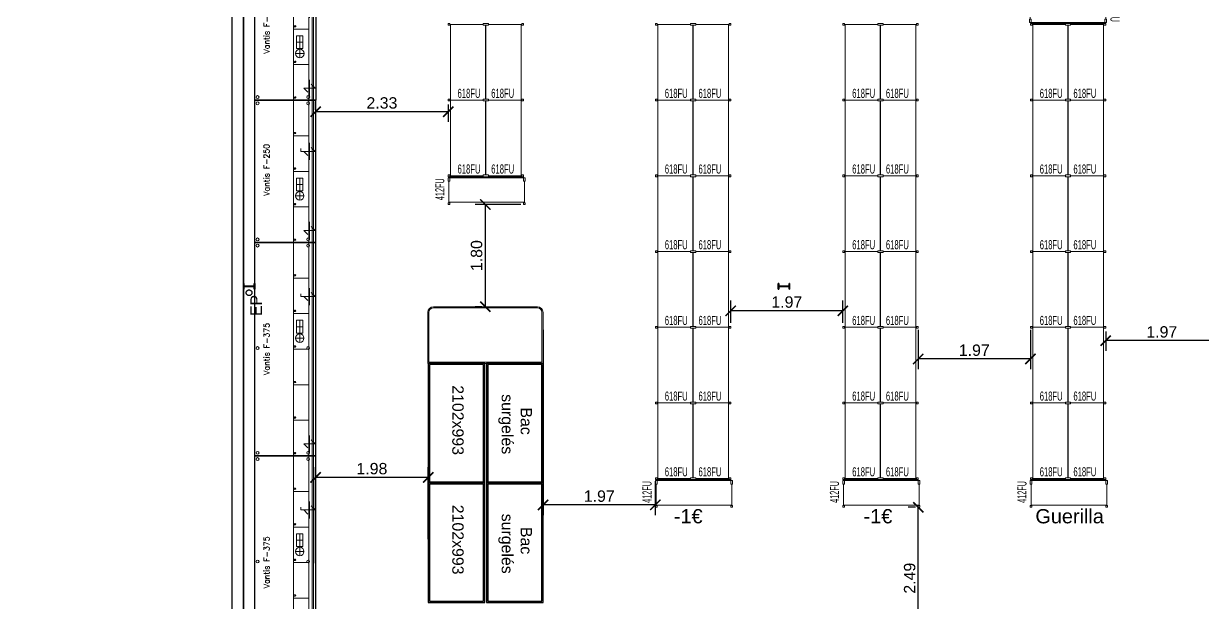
# Model space of a CAD drawing. Header units: millimetres. Extents: x 15590 to 15992, y 1055 to 1132.
# Drawn here: x 15892.91 to 15913.62, y 1083.02 to 1093.19 of the extents above; entities that cross this region are included whole.
import ezdxf
from ezdxf.enums import TextEntityAlignment as Align

# ---------------------------------------------------------------- set-up
doc = ezdxf.new("R2010")
doc.units = ezdxf.units.MM
doc.header["$MEASUREMENT"] = 0
doc.linetypes.add('Tirets', pattern=[0.004586, 0.002822, -0.001764])
doc.layers.get('0').update_dxf_attribs({"lineweight": 9})
for name, color, linetype in [('EP', 7, 'Continuous'), ('Gondoles.VETTI', 7, 'Continuous'), ('murs exterieurs.P', 7, 'Continuous'), ('structure', 7, 'Continuous'), ('surgeles', 4, 'Continuous')]:
    doc.layers.add(name, color=color, linetype=linetype)
doc.layers.add('FACADES_Stylo_No__88', color=7, linetype='Continuous', lineweight=9, true_color=0xfb03ff)
doc.styles.add('Arial Narrow', font='ARIALN.TTF', dxfattribs={"height": 0.3})
doc.styles.add('GENERATED_STYLE_2', font='')
doc.styles.get("Standard").update_dxf_attribs({"font": 'swiss.ttf', "height": 0.2})
doc.styles.add('STYLE_GENERE_1', font='arial.ttf')
doc.styles.add('txt', font='txt_____.ttf', dxfattribs={"height": 0.2})
doc.styles.get('GENERATED_STYLE_2').set_extended_font_data('Arial Occidental')
doc.dimstyles.get("Standard").update_dxf_attribs({"dimtxt": 0.2, "dimasz": 0.18, "dimexe": 0.18, "dimexo": 0.0625, "dimgap": 0.05, "dimtad": 1, "dimzin": 4, "dimdsep": 46, "dimtxsty": 'Standard', "dimblk": 'ARCHTICK', "dimcen": 0.09, "dimadec": 0, "dimazin": 0, "dimtfac": 1, "dimtofl": 0, "dimtmove": 0, "dimatfit": 3, "dimfxl": 1, "dimtolj": 1, "dimtzin": 0, "dimarcsym": 0})

# ---------------------------------------------------------------- blocks, each defined once
blk = doc.blocks.new('2.10')
for points in [[(0, 1.027), (2.102, 1.027), (2.102, 2.02), (0, 2.02)], [(0.02, 1.047), (2.082, 1.047), (2.082, 2), (0.02, 2)], [(0, 0), (2.102, 0), (2.102, 0.993), (0, 0.993)], [(0.02, 0.02), (2.082, 0.02), (2.082, 0.973), (0.02, 0.973)]]:
    blk.add_lwpolyline(points, close=True)
at = {"insert": (0.542, 1.826), "char_height": 0.2, "attachment_point": 1}
blk.add_mtext('   Bac \\Psurgelés', dxfattribs=at)
at = {"insert": (0.385, 0.623), "char_height": 0.5, "width": 1.42864, "attachment_point": 1}
blk.add_mtext('{\\H0.4x;2102x993}', dxfattribs=at)
blk = doc.blocks.new('VANTIS 375')
at = {"color": 4}
for p, q in [((-1.875, -1.07), (-1.875, 0)), ((-1.875, 0), (1.875, 0)), ((1.875, -1.07), (1.875, 0)), ((1.875, 0), (1.875, -1.07)), ((-1.875, -0.68), (1.875, -0.68)), ((-1.837, -0.711), (-1.846, -0.68)), ((-1.819, -0.701), (-1.846, -0.68)), ((-1.25, -0.68), (-1.25, -0.95)), ((-1.212, -0.711), (-1.221, -0.68)), ((-1.194, -0.701), (-1.221, -0.68)), ((-0.625, -0.68), (-0.625, -0.95)), ((-0.587, -0.711), (-0.596, -0.68)), ((-0.569, -0.701), (-0.596, -0.68)), ((0, -0.68), (0, -0.95)), ((0.038, -0.711), (0.029, -0.68)), ((0.056, -0.701), (0.029, -0.68)), ((0.12, -0.79), (0.27, -0.79)), ((0.195, -0.715), (0.195, -0.865)), ((0.395, -0.734), (0.282, -0.734)), ((0.282, -0.734), (0.282, -0.79)), ((0.282, -0.79), (0.282, -0.846)), ((0.282, -0.79), (0.395, -0.79)), ((0.507, -0.734), (0.395, -0.734)), ((0.395, -0.79), (0.395, -0.734)), ((0.395, -0.79), (0.507, -0.79)), ((0.395, -0.846), (0.395, -0.79)), ((0.507, -0.79), (0.507, -0.734)), ((0.507, -0.79), (0.507, -0.846)), ((0.625, -0.68), (0.625, -0.95)), ((0.663, -0.711), (0.654, -0.68)), ((0.681, -0.701), (0.654, -0.68)), ((0.925, -0.861), (0.925, -0.811)), ((0.925, -0.811), (0.975, -0.811)), ((1.25, -0.68), (1.25, -0.95)), ((1.288, -0.712), (1.279, -0.68)), ((1.306, -0.701), (1.279, -0.68)), ((-1.875, -0.95), (1.875, -0.95)), ((-1.875, -1.01), (1.875, -1.01)), ((-1.875, -1.03), (1.875, -1.03)), ((-1.815, -0.96), (-1.515, -0.96)), ((-1.665, -0.861), (-1.736, -0.931)), ((-1.665, -0.96), (-1.665, -0.861)), ((-1.665, -0.96), (-1.665, -1.061)), ((-1.665, -1.061), (-1.594, -0.99)), ((0.282, -0.846), (0.395, -0.846)), ((0.507, -0.846), (0.395, -0.846)), ((0.775, -0.96), (1.075, -0.96)), ((0.925, -0.861), (0.854, -0.932)), ((0.925, -0.96), (0.925, -0.861)), ((0.925, -0.96), (0.925, -1.061)), ((0.925, -1.061), (0.996, -0.99)), ((-1.875, -1.07), (1.875, -1.07))]:
    blk.add_line(p, q, dxfattribs=at)
at = {"color": 4, "lineweight": 30}
for p, q in [((-1.875, 0), (1.875, 0)), ((-1.875, -1.07), (-1.875, 0)), ((-1.875, 0), (-1.875, -1.07)), ((1.875, 0), (1.875, -1.07)), ((1.875, -1.07), (-1.875, -1.07))]:
    blk.add_line(p, q, dxfattribs=at)
at = {"color": 4}
for centre, radius in [((-1.82, -0.05), 0.025), ((0.02, -0.05), 0.025), ((1.82, -0.05), 0.025), ((0.195, -0.79), 0.075), ((-1.82, -0.94), 0.025), ((0.02, -0.94), 0.025), ((1.82, -0.94), 0.025)]:
    blk.add_circle(centre, radius, dxfattribs=at)
for centre in [(-1.826, -0.709), (-1.201, -0.709), (-0.576, -0.709), (0.049, -0.709), (0.674, -0.709), (1.299, -0.709)]:
    blk.add_arc(centre, 0.0108, 191.7205, 48.0082, dxfattribs=at)
at = {"color": 4, "lineweight": 5, "style": 'txt'}
blk.add_text('Vantis F-375', height=0.1, rotation=359.9954, dxfattribs=at).set_placement((0.004, -0.206), align=Align.MIDDLE)
blk = doc.blocks.new('2P618X133')
at = {"color": 6}
for points in [[(-0.621, 1.345), (-0.631, 1.345), (-0.631, 1.36), (-0.662, 1.36), (-0.662, 1.33), (-0.631, 1.33), (-0.631, 1.345), (-0.621, 1.345)], [(-0.045, 1.345), (-0.621, 1.345)], [(-0.621, 0.015), (-0.621, 1.345)], [(0.045, 1.345), (0.621, 1.345)], [(0.621, 1.345), (0.631, 1.345), (0.631, 1.36), (0.662, 1.36), (0.662, 1.33), (0.631, 1.33), (0.631, 1.345), (0.621, 1.345)], [(0.621, 0.015), (0.621, 1.345)], [(-0.621, 0.015), (-0.631, 0.015), (-0.631, 0.03), (-0.662, 0.03), (-0.662, 0), (-0.631, 0), (-0.631, 0.015), (-0.621, 0.015)], [(-0.045, 0.015), (-0.621, 0.015)], [(0.045, 0.015), (0.621, 0.015)], [(0.621, 0.015), (0.631, 0.015), (0.631, 0.03), (0.662, 0.03), (0.662, 0), (0.631, 0), (0.631, 0.015), (0.621, 0.015)]]:
    blk.add_lwpolyline(points, dxfattribs=at)
for points in [[(-0.045, 1.33), (0.045, 1.33), (0.045, 1.36), (-0.045, 1.36)], [(-0.045, 0), (0.045, 0), (0.045, 0.03), (-0.045, 0.03)]]:
    blk.add_lwpolyline(points, close=True, dxfattribs=at)
at = {"color": 7, "lineweight": 25}
blk.add_lwpolyline([(0, 0.03), (0, 1.33)], dxfattribs=at)
blk.add_lwpolyline([(0, 0.03), (0, 1.33)], dxfattribs=at)
at = {"color": 151, "lineweight": 15, "width": 0.6}
for p in [(-0.095, 0.135), (0.497, 0.135)]:
    blk.add_text('618FU', height=0.16, dxfattribs=at).set_placement(p, align=Align.MIDDLE_RIGHT)
blk = doc.blocks.new('_ArchTick')
at = {"color": 0, "linetype": 'ByBlock', "const_width": 0.15}
blk.add_lwpolyline([(-0.5, -0.5), (0.5, 0.5)], dxfattribs=at)
blk = doc.blocks.new('*D427')
at = {"color": 0, "lineweight": -2, "transparency": 16777216}
for p, q in [((15911.923, 1087.774), (15911.923, 1087.435)), ((15913.895, 1087.792), (15913.895, 1087.435)), ((15913.895, 1087.615), (15911.923, 1087.615))]:
    blk.add_line(p, q, dxfattribs=at)
at = {"layer": 'DEFPOINTS', "color": 0, "transparency": 16777216}
for p in [(15911.923, 1087.836), (15913.895, 1087.855), (15911.923, 1087.615)]:
    blk.add_point(p, dxfattribs=at)
at = {"color": 0, "lineweight": -2, "transparency": 16777216, "xscale": 0.18, "yscale": 0.18, "zscale": 0.18, "rotation": 180}
blk.add_blockref('_ArchTick', (15911.923, 1087.615), dxfattribs=at)
at = {"color": 0, "lineweight": -2, "transparency": 16777216, "xscale": 0.18, "yscale": 0.18, "zscale": 0.18}
blk.add_blockref('_ArchTick', (15913.895, 1087.615), dxfattribs=at)
at = {"color": 0, "transparency": 16777216, "insert": (15912.909, 1087.768), "char_height": 0.2, "attachment_point": 5}
blk.add_mtext('\\A1;1.97', dxfattribs=at)
blk = doc.blocks.new('*D428')
at = {"color": 0, "lineweight": -2, "transparency": 16777216}
for p, q in [((15908.627, 1087.804), (15908.627, 1087.113)), ((15910.6, 1087.804), (15910.6, 1087.113)), ((15910.6, 1087.293), (15908.627, 1087.293))]:
    blk.add_line(p, q, dxfattribs=at)
at = {"layer": 'DEFPOINTS', "color": 0, "transparency": 16777216}
for p in [(15908.627, 1087.866), (15910.6, 1087.866), (15908.627, 1087.293)]:
    blk.add_point(p, dxfattribs=at)
at = {"color": 0, "lineweight": -2, "transparency": 16777216, "xscale": 0.18, "yscale": 0.18, "zscale": 0.18, "rotation": 180}
blk.add_blockref('_ArchTick', (15908.627, 1087.293), dxfattribs=at)
at = {"color": 0, "lineweight": -2, "transparency": 16777216, "xscale": 0.18, "yscale": 0.18, "zscale": 0.18}
blk.add_blockref('_ArchTick', (15910.6, 1087.293), dxfattribs=at)
at = {"color": 0, "transparency": 16777216, "insert": (15909.613, 1087.446), "char_height": 0.2, "attachment_point": 5}
blk.add_mtext('\\A1;1.97', dxfattribs=at)
blk = doc.blocks.new('*D429')
at = {"color": 0, "lineweight": -2, "transparency": 16777216}
for p, q in [((15905.333, 1087.929), (15905.333, 1088.319)), ((15907.304, 1087.929), (15907.304, 1088.319)), ((15907.304, 1088.139), (15905.333, 1088.139))]:
    blk.add_line(p, q, dxfattribs=at)
at = {"layer": 'DEFPOINTS', "color": 0, "transparency": 16777216}
for p in [(15905.333, 1088.139), (15905.333, 1087.866), (15907.304, 1087.866)]:
    blk.add_point(p, dxfattribs=at)
at = {"color": 0, "lineweight": -2, "transparency": 16777216, "xscale": 0.18, "yscale": 0.18, "zscale": 0.18, "rotation": 180}
blk.add_blockref('_ArchTick', (15905.333, 1088.139), dxfattribs=at)
at = {"color": 0, "lineweight": -2, "transparency": 16777216, "xscale": 0.18, "yscale": 0.18, "zscale": 0.18}
blk.add_blockref('_ArchTick', (15907.304, 1088.139), dxfattribs=at)
at = {"color": 0, "transparency": 16777216, "insert": (15906.319, 1088.292), "char_height": 0.2, "attachment_point": 5}
blk.add_mtext('\\A1;1.97', dxfattribs=at)
blk = doc.blocks.new('*D430')
at = {"color": 0, "lineweight": -2, "transparency": 16777216}
for p, q in [((15902.035, 1087.804), (15902.035, 1084.549)), ((15904.008, 1085.144), (15904.008, 1084.549)), ((15904.008, 1084.729), (15902.035, 1084.729))]:
    blk.add_line(p, q, dxfattribs=at)
at = {"layer": 'DEFPOINTS', "color": 0, "transparency": 16777216}
for p in [(15902.035, 1087.866), (15904.008, 1085.206), (15902.035, 1084.729)]:
    blk.add_point(p, dxfattribs=at)
at = {"color": 0, "lineweight": -2, "transparency": 16777216, "xscale": 0.18, "yscale": 0.18, "zscale": 0.18, "rotation": 180}
blk.add_blockref('_ArchTick', (15902.035, 1084.729), dxfattribs=at)
at = {"color": 0, "lineweight": -2, "transparency": 16777216, "xscale": 0.18, "yscale": 0.18, "zscale": 0.18}
blk.add_blockref('_ArchTick', (15904.008, 1084.729), dxfattribs=at)
at = {"color": 0, "transparency": 16777216, "insert": (15903.023, 1084.882), "char_height": 0.2, "attachment_point": 5}
blk.add_mtext('\\A1;1.97', dxfattribs=at)
blk = doc.blocks.new('*D421')
at = {"color": 0, "lineweight": -2, "transparency": 16777216}
for p, q in [((15908.582, 1084.687), (15908.45, 1084.687)), ((15908.63, 1082.196), (15908.63, 1084.687)), ((15908.985, 1082.196), (15908.45, 1082.196))]:
    blk.add_line(p, q, dxfattribs=at)
at = {"layer": 'DEFPOINTS', "color": 0, "transparency": 16777216}
for p in [(15908.63, 1084.687), (15908.644, 1084.687), (15909.047, 1082.196)]:
    blk.add_point(p, dxfattribs=at)
at = {"color": 0, "lineweight": -2, "transparency": 16777216, "xscale": 0.18, "yscale": 0.18, "zscale": 0.18}
for p, rotation in [((15908.63, 1084.687), 90), ((15908.63, 1082.196), 270)]:
    blk.add_blockref('_ArchTick', p, dxfattribs=dict(at, rotation=rotation))
at = {"color": 0, "transparency": 16777216, "insert": (15908.478, 1083.441), "char_height": 0.2, "attachment_point": 5, "rotation": 90}
blk.add_mtext('\\A1;2.49', dxfattribs=at)
blk = doc.blocks.new('*D443')
at = {"color": 0, "lineweight": -2, "transparency": 16777216}
for p, q in [((15898.038, 1083.708), (15898.038, 1085.392)), ((15900.017, 1084.128), (15900.017, 1085.392)), ((15900.017, 1085.212), (15898.038, 1085.212))]:
    blk.add_line(p, q, dxfattribs=at)
at = {"layer": 'DEFPOINTS', "color": 0, "transparency": 16777216}
for p in [(15898.038, 1085.212), (15900.017, 1084.066), (15898.038, 1083.646)]:
    blk.add_point(p, dxfattribs=at)
at = {"color": 0, "lineweight": -2, "transparency": 16777216, "xscale": 0.18, "yscale": 0.18, "zscale": 0.18, "rotation": 180}
blk.add_blockref('_ArchTick', (15898.038, 1085.212), dxfattribs=at)
at = {"color": 0, "lineweight": -2, "transparency": 16777216, "xscale": 0.18, "yscale": 0.18, "zscale": 0.18}
blk.add_blockref('_ArchTick', (15900.017, 1085.212), dxfattribs=at)
at = {"color": 0, "transparency": 16777216, "insert": (15899.027, 1085.365), "char_height": 0.2, "attachment_point": 5}
blk.add_mtext('\\A1;1.98', dxfattribs=at)
blk = doc.blocks.new('*D448')
at = {"color": 0, "lineweight": -2, "transparency": 16777216}
for p, q in [((15898.038, 1091.669), (15898.038, 1091.818)), ((15900.369, 1091.638), (15898.038, 1091.638)), ((15900.369, 1091.764), (15900.369, 1091.458))]:
    blk.add_line(p, q, dxfattribs=at)
at = {"layer": 'DEFPOINTS', "color": 0, "transparency": 16777216}
for p in [(15900.369, 1091.826), (15898.038, 1091.638), (15898.038, 1091.606)]:
    blk.add_point(p, dxfattribs=at)
at = {"color": 0, "lineweight": -2, "transparency": 16777216, "xscale": 0.18, "yscale": 0.18, "zscale": 0.18, "rotation": 180}
blk.add_blockref('_ArchTick', (15898.038, 1091.638), dxfattribs=at)
at = {"color": 0, "lineweight": -2, "transparency": 16777216, "xscale": 0.18, "yscale": 0.18, "zscale": 0.18}
blk.add_blockref('_ArchTick', (15900.369, 1091.638), dxfattribs=at)
at = {"color": 0, "transparency": 16777216, "insert": (15899.203, 1091.791), "char_height": 0.2, "attachment_point": 5}
blk.add_mtext('\\A1;2.33', dxfattribs=at)
blk = doc.blocks.new('*D449')
at = {"color": 0, "lineweight": -2, "transparency": 16777216}
for p, q in [((15901.646, 1090.007), (15900.84, 1090.007)), ((15901.02, 1090.007), (15901.02, 1088.212)), ((15900.958, 1088.212), (15900.84, 1088.212))]:
    blk.add_line(p, q, dxfattribs=at)
at = {"layer": 'DEFPOINTS', "color": 0, "transparency": 16777216}
for p in [(15901.709, 1090.007), (15901.02, 1088.212), (15901.02, 1088.212)]:
    blk.add_point(p, dxfattribs=at)
at = {"color": 0, "lineweight": -2, "transparency": 16777216, "xscale": 0.18, "yscale": 0.18, "zscale": 0.18}
for p, rotation in [((15901.02, 1090.007), 90), ((15901.02, 1088.212), 270)]:
    blk.add_blockref('_ArchTick', p, dxfattribs=dict(at, rotation=rotation))
at = {"color": 0, "transparency": 16777216, "insert": (15900.867, 1089.109), "char_height": 0.2, "attachment_point": 5, "rotation": 90}
blk.add_mtext('\\A1;1.80', dxfattribs=at)
blk = doc.blocks.new('TG412')
at = {"layer": 'FACADES_Stylo_No__88', "linetype": 'Continuous'}
for p, q in [((-0.02, 0.678), (-0.08, 0.678)), ((-0.08, 0.649), (-0.08, 0.678)), ((-0.08, 0.649), (-0.02, 0.649)), ((-0.02, 0.649), (-0.02, 0.678)), ((0, 0.649), (-0.02, 0.649)), ((-0.02, 0.649), (-0.02, -0.649)), ((0, 0.649), (0, -0.649)), ((-0.08, -0.678), (-0.08, -0.649)), ((-0.08, -0.649), (-0.02, -0.649)), ((-0.02, -0.678), (-0.08, -0.678)), ((-0.02, -0.649), (-0.02, -0.678)), ((-0.02, -0.649), (0, -0.649))]:
    blk.add_line(p, q, dxfattribs=at)
at = {"layer": 'FACADES_Stylo_No__88', "linetype": 'Continuous', "flags": 128}
for points in [[(-0.45, 0.664), (-0.459, 0.664), (-0.459, 0.649), (-0.489, 0.649), (-0.489, 0.678), (-0.459, 0.678), (-0.459, 0.664)], [(-0.45, -0.664), (-0.459, -0.664), (-0.459, -0.678), (-0.489, -0.678), (-0.489, -0.649), (-0.459, -0.649), (-0.459, -0.664)]]:
    blk.add_lwpolyline(points, close=True, dxfattribs=at)
for points in [[(-0.08, 0.664), (-0.45, 0.664)], [(-0.449, 0.664), (-0.449, -0.664)], [(-0.08, -0.664), (-0.45, -0.664)]]:
    blk.add_lwpolyline(points, dxfattribs=at)
at = {"color": 151, "linetype": 'Continuous', "insert": (-0.028, 0.824), "char_height": 0.15965, "attachment_point": 6, "style": 'STYLE_GENERE_1'}
blk.add_mtext('\\A1;{\\W0.550000x;\\fArial|b0|i0|c0|p34;412FU}', dxfattribs=at)
blk = doc.blocks.new('SURGELES VANTIS 250')
at = {"color": 4}
for p, q in [((-2.5, -1.07), (-2.5, 0)), ((-2.5, 0), (0, 0)), ((-2.5, 0), (-2.5, -1.07)), ((0, -1.07), (0, 0)), ((0, 0), (0, -1.07)), ((-2.5, -0.68), (0, -0.68)), ((-2.462, -0.711), (-2.471, -0.68)), ((-2.444, -0.701), (-2.471, -0.68)), ((-1.875, -0.68), (-1.875, -0.95)), ((-1.837, -0.711), (-1.846, -0.68)), ((-1.819, -0.701), (-1.846, -0.68)), ((-1.755, -0.79), (-1.605, -0.79)), ((-1.68, -0.715), (-1.68, -0.865)), ((-1.48, -0.734), (-1.593, -0.734)), ((-1.593, -0.734), (-1.593, -0.79)), ((-1.593, -0.79), (-1.593, -0.846)), ((-1.593, -0.79), (-1.48, -0.79)), ((-1.368, -0.734), (-1.48, -0.734)), ((-1.48, -0.79), (-1.48, -0.734)), ((-1.48, -0.79), (-1.368, -0.79)), ((-1.48, -0.846), (-1.48, -0.79)), ((-1.368, -0.79), (-1.368, -0.734)), ((-1.368, -0.79), (-1.368, -0.846)), ((-1.25, -0.68), (-1.25, -0.95)), ((-1.212, -0.711), (-1.221, -0.68)), ((-1.194, -0.701), (-1.221, -0.68)), ((-0.9, -0.861), (-0.9, -0.811)), ((-0.9, -0.811), (-0.85, -0.811)), ((-0.625, -0.68), (-0.625, -0.95)), ((-0.587, -0.711), (-0.596, -0.68)), ((-0.569, -0.701), (-0.596, -0.68)), ((-2.5, -0.95), (0, -0.95)), ((-2.5, -1.01), (0, -1.01)), ((-2.5, -1.03), (0, -1.03)), ((-2.44, -0.96), (-2.14, -0.96)), ((-2.29, -0.861), (-2.361, -0.931)), ((-2.29, -0.96), (-2.29, -0.861)), ((-2.29, -0.96), (-2.29, -1.061)), ((-2.29, -1.061), (-2.219, -0.99)), ((-1.593, -0.846), (-1.48, -0.846)), ((-1.368, -0.846), (-1.48, -0.846)), ((-1.05, -0.96), (-0.75, -0.96)), ((-0.9, -0.861), (-0.971, -0.932)), ((-0.9, -0.96), (-0.9, -0.861)), ((-0.9, -0.96), (-0.9, -1.061)), ((-0.9, -1.061), (-0.829, -0.99)), ((-2.5, -1.07), (0, -1.07))]:
    blk.add_line(p, q, dxfattribs=at)
at = {"color": 4, "lineweight": 30}
for p, q in [((-2.5, -1.07), (-2.5, 0)), ((-2.5, 0), (0, 0)), ((0, 0), (0, -1.07)), ((0, -1.07), (-2.5, -1.07))]:
    blk.add_line(p, q, dxfattribs=at)
at = {"color": 4}
for centre, major_axis, start_param, end_param in [((-2.445, -0.05), (0.0177, 0.0177), 5.497707, 11.780892), ((-0.055, -0.05), (-0.0177, 0.0177), 3.926911, 10.210096), ((-2.451, -0.709), (0.00766, 0.00766), 2.560756, 6.335688), ((-1.826, -0.709), (0.00766, 0.00766), 2.560756, 6.335688), ((-1.68, -0.79), (0.053, 0.053), 5.497707, 11.780892), ((-1.201, -0.709), (0.00766, 0.00766), 2.560756, 6.335688), ((-0.576, -0.709), (0.00766, 0.00766), 2.560756, 6.335688), ((-2.445, -0.94), (0.0177, 0.0177), 5.497707, 11.780892), ((-0.055, -0.94), (0.0177, 0.0177), 5.497707, 11.780892)]:
    blk.add_ellipse(centre, major_axis=major_axis, ratio=1, start_param=start_param, end_param=end_param, dxfattribs=at)
at = {"color": 4, "lineweight": 5, "style": 'txt', "oblique": 360}
blk.add_text('Vantis F-250', height=0.1, rotation=359.9954, dxfattribs=at).set_placement((-1.225, -0.205), align=Align.MIDDLE)

msp = doc.modelspace()

# ---------------------------------------------------------------- linework, layer by layer
at = {"color": 4}
for p, q in [((15900.01, 1088.112), (15900.01, 1087.216)), ((15900.03, 1088.112), (15900.03, 1087.236)), ((15902.015, 1087.236), (15902.015, 1088.112)), ((15902.035, 1087.216), (15902.035, 1088.112)), ((15900.03, 1087.236), (15902.01, 1087.236)), ((15900.01, 1087.216), (15902.03, 1087.216)), ((15900.017, 1087.216), (15902.037, 1087.216))]:
    msp.add_line(p, q, dxfattribs=at)
for points in [[(15901.93, 1088.212), (15900.11, 1088.212)], [(15901.93, 1088.192), (15900.11, 1088.192)]]:
    msp.add_lwpolyline(points, dxfattribs=at)
msp.add_circle((15910.63, 1093.156), 38.441)
for centre, radius, start, end in [((15900.11, 1088.112), 0.1, 90, 180), ((15900.11, 1088.112), 0.08, 90, 180), ((15901.935, 1088.112), 0.1, 0, 90), ((15901.935, 1088.112), 0.08, 0, 90)]:
    msp.add_arc(centre, radius, start, end, dxfattribs=at)
at = {"layer": 'EP', "linetype": 'Tirets', "ltscale": 1000}
msp.add_circle((15896.868, 1088.457), 0.05, dxfattribs=at)
at = {"layer": 'Gondoles.VETTI', "linetype": 'Continuous', "ltscale": 1000}
for p, q in [((15896.768, 1106.054), (15896.768, 1071.474)), ((15896.768, 1071.474), (15896.768, 1106.054))]:
    msp.add_line(p, q, dxfattribs=at)
at = {"layer": 'murs exterieurs.P', "linetype": 'Continuous', "ltscale": 1000, "flags": 128}
for points in [[(15896.568, 1115.353), (15896.568, 1070.704)], [(15896.768, 1070.704), (15896.768, 1115.353)]]:
    msp.add_lwpolyline(points, dxfattribs=at)
at = {"layer": 'structure', "color": 160, "linetype": 'Continuous', "lineweight": 35, "ltscale": 1000}
for p, q in [((15896.768, 1088.621), (15896.777, 1088.621)), ((15896.768, 1088.521), (15896.768, 1088.621)), ((15896.777, 1088.521), (15896.768, 1088.521)), ((15896.777, 1088.621), (15896.777, 1088.579)), ((15896.777, 1088.563), (15896.777, 1088.521)), ((15896.783, 1088.574), (15896.954, 1088.574)), ((15896.954, 1088.568), (15896.783, 1088.568)), ((15896.96, 1088.579), (15896.96, 1088.621)), ((15896.96, 1088.621), (15896.968, 1088.621)), ((15896.96, 1088.521), (15896.96, 1088.563)), ((15896.968, 1088.521), (15896.96, 1088.521)), ((15896.968, 1088.621), (15896.968, 1088.521)), ((15906.177, 1088.621), (15906.168, 1088.621)), ((15906.168, 1088.621), (15906.168, 1088.521)), ((15906.168, 1088.521), (15906.177, 1088.521)), ((15906.177, 1088.579), (15906.177, 1088.621)), ((15906.177, 1088.521), (15906.177, 1088.563)), ((15906.354, 1088.574), (15906.182, 1088.574)), ((15906.182, 1088.568), (15906.354, 1088.568)), ((15906.368, 1088.621), (15906.36, 1088.621)), ((15906.36, 1088.621), (15906.36, 1088.579)), ((15906.36, 1088.563), (15906.36, 1088.521)), ((15906.36, 1088.521), (15906.368, 1088.521)), ((15906.368, 1088.521), (15906.368, 1088.621))]:
    msp.add_line(p, q, dxfattribs=at)
for centre, start, end in [((15896.783, 1088.579), 180, 270), ((15896.783, 1088.563), 90, 180), ((15896.954, 1088.579), 270, 0), ((15896.954, 1088.563), 0, 90), ((15906.182, 1088.579), 180, 270), ((15906.182, 1088.563), 90, 180), ((15906.354, 1088.579), 270, 0), ((15906.354, 1088.563), 0, 90)]:
    msp.add_arc(centre, 0.0056, start, end, dxfattribs=at)

# ---------------------------------------------------------------- block references
for name, p, rotation in [('SURGELES VANTIS 250', (15896.969, 1094.34), 89.99999999999999), ('TG412', (15911.261, 1093.186), 270), ('SURGELES VANTIS 250', (15896.968, 1091.84), 89.99999999999999), ('TG412', (15901.045, 1090.496), 89.99999999999999), ('VANTIS 375', (15896.968, 1087.465), 90), ('VANTIS 375', (15896.968, 1083.715), 90), ('TG412', (15904.687, 1085.176), 89.99999999999999), ('TG412', (15907.981, 1085.176), 89.99999999999999), ('TG412', (15911.276, 1085.176), 89.99999999999999)]:
    msp.add_blockref(name, p, dxfattribs=dict(rotation=rotation))
for p in [(15901.03, 1091.826), (15904.672, 1091.826), (15907.966, 1091.826), (15911.261, 1091.826), (15901.03, 1090.496), (15904.672, 1090.496), (15907.966, 1090.496), (15911.261, 1090.496), (15904.672, 1089.166), (15907.966, 1089.166), (15911.261, 1089.166), (15904.672, 1087.836), (15907.966, 1087.836), (15911.261, 1087.836), (15904.672, 1086.506), (15907.966, 1086.506), (15911.261, 1086.506), (15904.672, 1085.176), (15907.966, 1085.176), (15911.261, 1085.176)]:
    msp.add_blockref('2P618X133', p)
at = {"layer": 'surgeles', "color": 4, "xscale": 0.9990634948840003, "yscale": 0.9990634948840003, "zscale": 0.9990634948840003, "rotation": 270}
msp.add_blockref('2.10', (15900.017, 1087.216), dxfattribs=at)
at = {"layer": 'surgeles', "color": 2, "xscale": 0.9990634948840003, "yscale": 0.9990634948840003, "zscale": 0.9990634948840003, "rotation": 270}
msp.add_blockref('2.10', (15900.017, 1085.116), dxfattribs=at)

# ---------------------------------------------------------------- texts
at = {"char_height": 0.25, "width": 3.46502, "attachment_point": 2, "style": 'Arial Narrow'}
for s, insert in [('{\\fArial|b0|i0|c0|p34;\\C1;-1€}', (15904.586, 1084.655)), ('{\\fArial|b0|i0|c0|p34;\\C1;-1€}', (15907.92, 1084.655)), ('{\\fArial|b0|i0|c0|p34;\\C1;Guerilla}', (15911.289, 1084.655))]:
    msp.add_mtext(s, dxfattribs=dict(at, insert=insert))
at = {"layer": 'EP', "linetype": 'Continuous', "insert": (15896.993, 1088.233), "char_height": 0.2, "attachment_point": 5, "rotation": 90, "style": 'GENERATED_STYLE_2'}
msp.add_mtext('{EP}', dxfattribs=at)

# ---------------------------------------------------------------- dimensions: what is measured, and where the dimension line sits
for base, p1, p2, picture, middle in [((15898.038, 1091.638), (15900.369, 1091.826), (15898.038, 1091.606), '*D448', (15899.203, 1091.791)), ((15905.333, 1088.139), (15907.304, 1087.866), (15905.333, 1087.866), '*D429', (15906.319, 1088.292)), ((15911.923, 1087.615), (15913.895, 1087.855), (15911.923, 1087.836), '*D427', (15912.909, 1087.768))]:
    dim = msp.add_linear_dim(base=base, p1=p1, p2=p2, dimstyle='Standard')
    dim.commit()
    dim.dimension.update_dxf_attribs({"geometry": picture, "text_midpoint": middle})
for base, p1, p2, picture, middle in [((15901.02, 1088.2116), (15901.7087, 1090.0068), (15901.02, 1088.2116), '*D449', (15900.8673, 1089.1092)), ((15908.63, 1084.687), (15909.047, 1082.196), (15908.644, 1084.687), '*D421', (15908.478, 1083.441))]:
    dim = msp.add_linear_dim(base=base, p1=p1, p2=p2, angle=90, dimstyle='Standard')
    dim.commit()
    dim.dimension.update_dxf_attribs({"geometry": picture, "text_midpoint": middle})
for base, p1, p2, picture, middle in [((15902.035, 1084.729), (15904.008, 1085.206), (15902.035, 1087.866), '*D430', (15903.023, 1084.729)), ((15908.627, 1087.293), (15910.6, 1087.866), (15908.627, 1087.866), '*D428', (15909.613, 1087.293)), ((15898.038, 1085.212), (15900.017, 1084.066), (15898.038, 1083.646), '*D443', (15899.027, 1085.212))]:
    dim = msp.add_linear_dim(base=base, p1=p1, p2=p2, dimstyle='Standard')
    dim.commit()
    dim.dimension.update_dxf_attribs({"geometry": picture, "text_midpoint": middle, "dimtype": 160})

doc.saveas('drawing.dxf')
